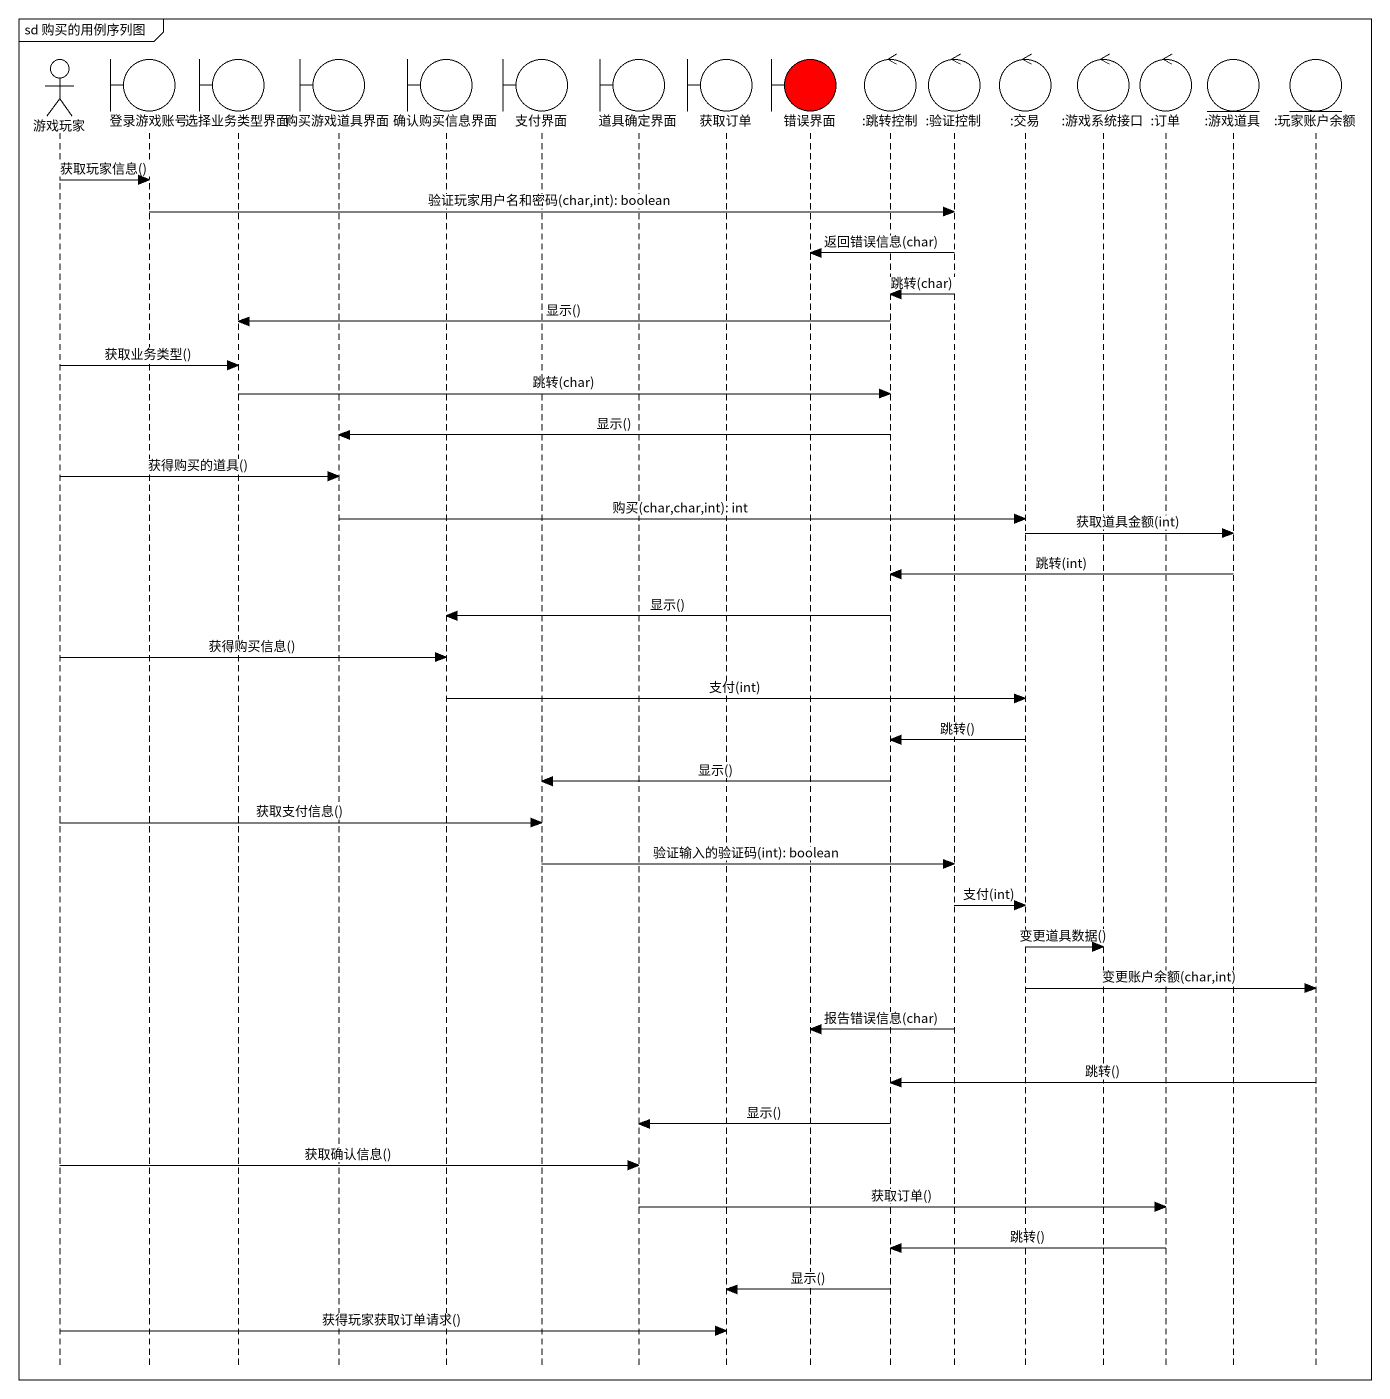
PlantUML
@startuml
mainframe sd 购买的用例序列图
hide footbox
actor 游戏玩家
boundary 登录游戏账号
boundary 选择业务类型界面
boundary 购买游戏道具界面
boundary 确认购买信息界面
boundary 支付界面
boundary 道具确定界面
boundary 获取订单
boundary 错误界面 #FF0000
control ":跳转控制" as 跳转控制
control ":验证控制" as 验证控制
control ":交易" as 交易
control ":游戏系统接口" as 游戏系统接口
control ":订单" as 订单
entity ":游戏道具" as 游戏道具
entity ":玩家账户余额" as 玩家账户余额

游戏玩家 -> 登录游戏账号 : 获取玩家信息()
登录游戏账号 -> 验证控制 : 验证玩家用户名和密码(char,int): boolean
验证控制 -> 错误界面 : 返回错误信息(char)
验证控制 -> 跳转控制 : 跳转(char)
跳转控制 -> 选择业务类型界面 : 显示()
游戏玩家 -> 选择业务类型界面 : 获取业务类型()
选择业务类型界面 -> 跳转控制 : 跳转(char)
跳转控制 -> 购买游戏道具界面 : 显示()
游戏玩家 -> 购买游戏道具界面 : 获得购买的道具()
购买游戏道具界面 -> 交易 : 购买(char,char,int): int
交易 -> 游戏道具 : 获取道具金额(int)
游戏道具 -> 跳转控制 : 跳转(int)
跳转控制 -> 确认购买信息界面 : 显示()
游戏玩家 -> 确认购买信息界面 : 获得购买信息()
确认购买信息界面 -> 交易 : 支付(int)
交易 -> 跳转控制 : 跳转()
跳转控制 -> 支付界面 : 显示()
游戏玩家 -> 支付界面 : 获取支付信息()
支付界面 -> 验证控制 : 验证输入的验证码(int): boolean
验证控制 -> 交易 : 支付(int)
交易 -> 游戏系统接口 : 变更道具数据()
交易 -> 玩家账户余额 : 变更账户余额(char,int)
验证控制 -> 错误界面 : 报告错误信息(char)
玩家账户余额 -> 跳转控制 : 跳转()
跳转控制 -> 道具确定界面 : 显示()
游戏玩家 -> 道具确定界面 : 获取确认信息()
道具确定界面 -> 订单 : 获取订单()
订单 -> 跳转控制 : 跳转()
跳转控制 -> 获取订单 : 显示()
游戏玩家 -> 获取订单 : 获得玩家获取订单请求()
@enduml
